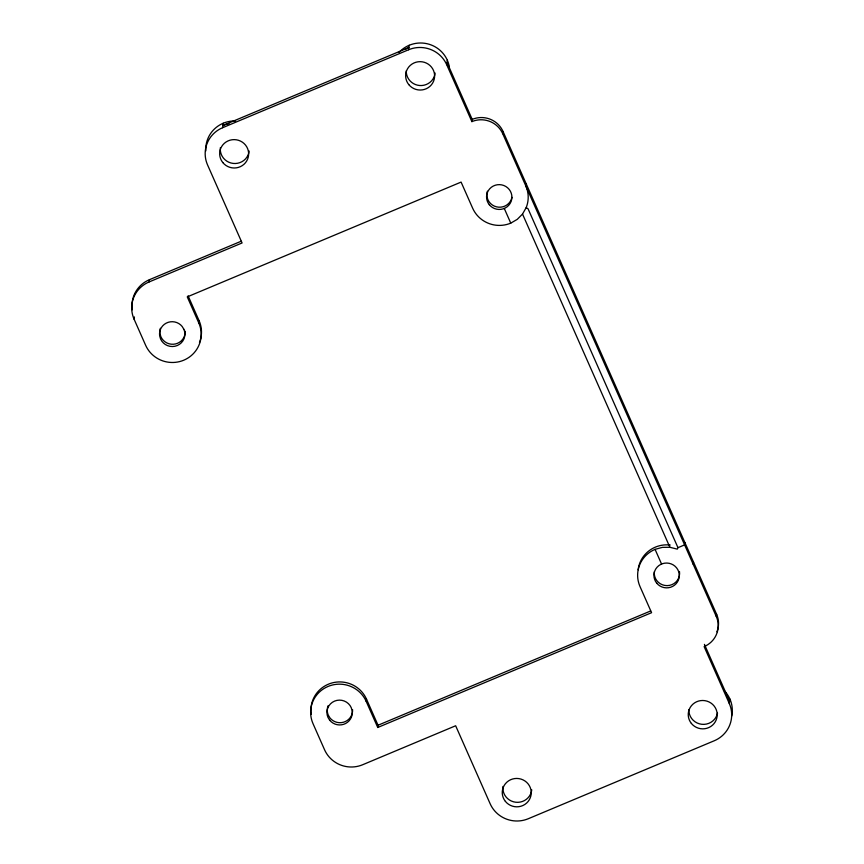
<?xml version="1.0" encoding="UTF-8"?>
<svg xmlns="http://www.w3.org/2000/svg" width="864" height="864" viewBox="0 0 864 864"><rect width="100%" height="100%" fill="white"/><g stroke="black" fill="none" stroke-linecap="round" stroke-linejoin="round"><path stroke-width="1.3" d="M188.093 295.834L199.109 320.738L198.796 322.974A28.998 28.361 7.8 0 1 183.751 360.212A28.998 28.361 7.8 0 1 145.627 345.265L134.082 319.172L134.395 316.937M134.082 319.172A28.998 28.361 7.8 0 1 149.126 281.934L149.44 279.698L241.142 241.25M149.126 281.934L242.082 242.968L207.565 164.948A28.998 28.361 7.8 0 1 222.61 127.71L223.225 123.239M222.61 127.71L408.586 49.756L409.19 45.274M684.925 542.646L684.612 544.892L677.97 547.679L677.257 549.126L669.913 547.29L662.353 547.366L655.074 549.364A28.998 28.361 7.8 0 0 640.03 586.602L651.575 612.695L377.741 727.488L366.196 701.395A28.998 28.361 7.8 0 0 328.072 686.437A28.998 28.361 7.8 0 0 313.027 723.676L324.562 749.768A28.998 28.361 7.8 0 0 362.696 764.726L455.652 725.76L490.158 803.779A28.998 28.361 7.8 0 0 528.293 818.726L714.258 740.761A28.998 28.361 7.8 0 0 729.302 703.534L704.128 646.618A23.447 22.939 7.8 0 0 716.288 616.496L502.729 133.715A23.447 22.939 7.8 0 0 471.884 121.619L446.71 64.703L447.325 60.221M366.196 701.395L366.498 699.149A28.998 28.361 7.8 0 0 331.938 682.97A28.998 28.361 7.8 0 0 311.245 714.312M377.741 727.488L378.043 725.242L366.498 699.149M471.884 121.619L472.198 119.383L447.012 62.467A28.998 28.361 7.8 0 1 448.621 67.176M502.729 133.715L503.032 131.468A23.447 22.939 7.8 0 0 472.198 119.383M526.111 183.654L525.809 185.9A28.998 28.361 7.8 0 1 526.187 207.608L522.515 214.067L517.255 219.359L510.764 223.139A28.998 28.361 7.8 0 1 472.64 208.181L461.095 182.088L187.261 296.881L198.796 322.974M693.209 564.311L693.511 562.075M716.288 616.496L716.602 614.261L503.032 131.468M729.302 703.534L729.918 699.052M378.043 725.242L650.635 610.978M526.187 207.608L528.055 208.786L677.97 547.679M522.515 214.067L669.913 547.29M704.43 644.371L729.605 701.287A28.998 28.361 7.8 0 0 727.196 696.924M504.274 208.451L510.764 223.139M655.074 549.364L661.565 564.041M717.53 713.113A14.494 14.18 7.8 0 1 701.676 724.28A14.494 14.18 7.8 0 1 688.846 709.722M531.76 789.847A14.494 14.18 7.8 0 1 515.711 802.235A14.494 14.18 7.8 0 1 502.956 786.456M679.471 571.46A12.69 12.409 7.8 0 1 667.138 585.63A12.69 12.409 7.8 0 1 654.329 571.73M199.109 320.738A28.998 28.361 7.8 0 1 199.476 342.446M511.952 197.348A12.69 12.409 7.8 0 1 496.454 206.831A12.69 12.409 7.8 0 1 487.372 191.192M399.038 52.434A28.998 28.361 7.8 0 1 428.987 44.215A28.998 28.361 7.8 0 1 449.41 67.36M408.586 49.756A28.998 28.361 7.8 0 1 446.71 64.703M132.311 309.798A28.998 28.361 7.8 0 1 149.44 279.698M185.177 331.204A12.69 12.409 7.8 0 1 160.888 336.755L159.98 333.634A12.69 12.409 7.8 0 1 160.369 328.277M205.837 150.876A28.998 28.361 7.8 0 1 235.548 120.971M405.518 49.194A28.998 28.361 7.8 0 1 408.888 47.52L222.923 125.474A28.998 28.361 7.8 0 1 228.949 123.682M249.167 151.027A14.494 14.18 7.8 0 1 233.118 163.415A14.494 14.18 7.8 0 1 220.374 147.625M435.132 73.062A14.494 14.18 7.8 0 1 419.72 85.514A14.494 14.18 7.8 0 1 406.253 70.902M352.577 709.614A12.69 12.409 7.8 0 1 329.983 717.962L328.288 715.176A12.69 12.409 7.8 0 1 328.126 705.672M638.129 569.819A28.998 28.361 7.8 0 1 670.226 545.044M716.602 614.261A23.447 22.939 7.8 0 1 716.904 631.822M724.367 690.8A28.998 28.361 7.8 0 1 731.732 716.029M183.848 329.249L182.142 326.452A12.69 12.409 7.8 0 0 159.667 335.88L160.585 339.001A12.69 12.409 7.8 0 0 177.26 345.535A12.69 12.409 7.8 0 0 183.848 329.249M329.681 720.198L327.974 717.412A12.69 12.409 7.8 0 1 334.562 701.114A12.69 12.409 7.8 0 1 351.238 707.659L352.156 710.78A12.69 12.409 7.8 0 1 329.681 720.198M691.373 723.427A14.494 14.18 7.8 0 0 716.191 719.96A14.494 14.18 7.8 0 0 700.585 700.628A14.494 14.18 7.8 0 0 691.373 723.427M505.397 801.392A14.494 14.18 7.8 0 0 530.226 797.915A14.494 14.18 7.8 0 0 514.609 778.583A14.494 14.18 7.8 0 0 505.397 801.392M656.694 583.124A12.69 12.409 7.8 0 0 678.413 580.079A12.69 12.409 7.8 0 0 664.751 563.166A12.69 12.409 7.8 0 0 656.694 583.124M489.294 204.703A12.69 12.409 7.8 0 0 511.024 201.668A12.69 12.409 7.8 0 0 497.351 184.756A12.69 12.409 7.8 0 0 489.294 204.703M408.78 84.607A14.494 14.18 7.8 0 0 433.609 81.13A14.494 14.18 7.8 0 0 417.992 61.808A14.494 14.18 7.8 0 0 408.78 84.607M222.804 162.562A14.494 14.18 7.8 0 0 247.633 159.095A14.494 14.18 7.8 0 0 232.016 139.763A14.494 14.18 7.8 0 0 222.804 162.562"/></g></svg>
